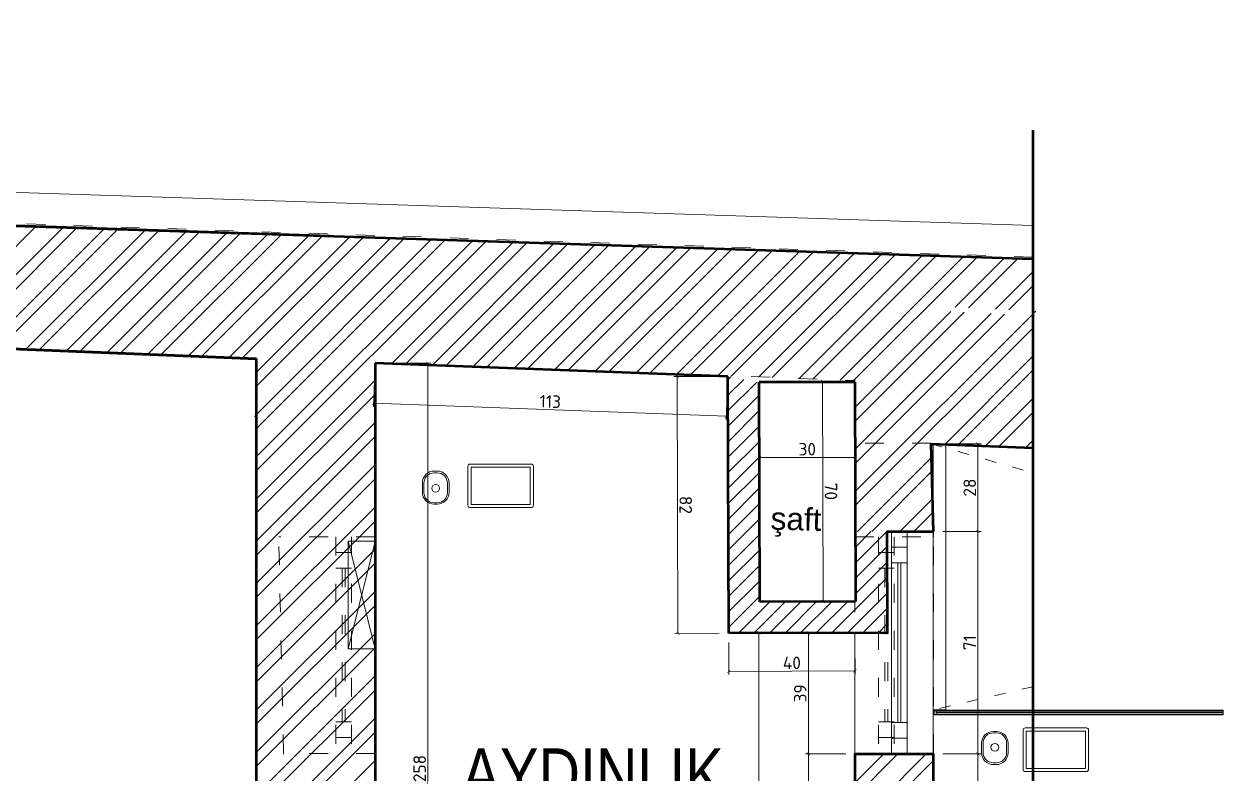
# Model space of a CAD drawing. Header units: inches. Extents: x -10121 to 9010, y 58067 to 62726.
# Drawn here: x 7649.1 to 8031.4, y 61993 to 62231.9 of the extents above; entities that cross this region are included whole.
import ezdxf

# ---------------------------------------------------------------- set-up
doc = ezdxf.new("R2010")
doc.units = ezdxf.units.IN
doc.linetypes.add('ACAD_ISO03W100', pattern=[30, 12, -18])
doc.linetypes.add('DOT', pattern=[6.35, 0, -6.35])
for name, color, linetype, lineweight in [('A-DUVAR 0.50', 40, 'Continuous', 50), ('A-KAPI NOKT', 35, 'DOT', 9), ('A-YAZI 0.09', 41, 'Continuous', 9), ('Auto-Aksesuar', 6, 'Continuous', 5), ('Auto-Cam', 140, 'Continuous', 9), ('Auto-Metal', 71, 'Continuous', 18), ('Auto-Olcu', 33, 'Continuous', 15), ('Auto-Silik_Cizgiler', 47, 'Continuous', 9), ('Auto-SilikCizgiler', 251, 'Continuous', 9), ('Auto-Vitrifiye', 8, 'Continuous', 9), ('BACAHATCH', 8, 'Continuous', 13), ('PEN', 151, 'Continuous', 20)]:
    doc.layers.add(name, color=color, linetype=linetype, lineweight=lineweight)
doc.styles.add('1-20', font='isocpeur.ttf', dxfattribs={"height": 4})
doc.styles.get("Standard").update_dxf_attribs({"font": 'arial.ttf'})
doc.styles.add('STYLE1', font='technic_.ttf')
doc.dimstyles.new('ölçü 1_20', dxfattribs={"dimtxt": 4, "dimasz": 1, "dimexe": 1, "dimexo": 3, "dimtad": 1, "dimdec": 0, "dimtxsty": '1-20', "dimblk": 'ARCHTICK', "dimcen": 1.5, "dimclrd": 256, "dimclre": 256, "dimclrt": 256, "dimadec": 0, "dimazin": 0, "dimtfac": 1, "dimtdec": 0, "dimtmove": 0, "dimatfit": 3, "dimldrblk": 'ARCHTICK', "dimfxl": 1, "dimlwd": -1, "dimlwe": -1, "dimarcsym": 0})

# ---------------------------------------------------------------- blocks, each defined once
blk = doc.blocks.new('_ARCHTICK')
at = {"color": 0, "linetype": 'ByBlock', "const_width": 0.15}
blk.add_lwpolyline([(-0.5, -0.5), (0.5, 0.5)], dxfattribs=at)
blk = doc.blocks.new('*D551')
at = {"layer": 'Auto-Olcu', "ltscale": 5, "transparency": 16777216}
for p, q in [((7911.01, 62117.96), (7902.65, 62117.94)), ((7903.65, 62117.94), (7903.87, 62047.65)), ((7911.23, 62047.68), (7902.87, 62047.65))]:
    blk.add_line(p, q, dxfattribs=at)
at = {"layer": 'DEFPOINTS', "color": 0, "ltscale": 5, "transparency": 16777216}
for p in [(7914.01, 62117.97), (7903.87, 62047.65), (7914.23, 62047.69, 0.43)]:
    blk.add_point(p, dxfattribs=at)
at = {"layer": 'Auto-Olcu', "ltscale": 5, "transparency": 16777216}
for p, rotation in [((7903.65, 62117.94), 90.18576680597677), ((7903.87, 62047.65), 270.1857668059768)]:
    blk.add_blockref('_ARCHTICK', p, dxfattribs=dict(at, rotation=rotation))
at = {"layer": 'Auto-Olcu', "ltscale": 5, "transparency": 16777216, "insert": (7906.38, 62082.8), "char_height": 4, "attachment_point": 5, "rotation": 270.1858, "style": '1-20'}
blk.add_mtext('70', dxfattribs=at)
blk = doc.blocks.new('*D698')
at = {"layer": 'Auto-Olcu', "ltscale": 5, "transparency": 16777216}
for p, q in [((7760.9, 62120.64), (7760.5, 62109.92)), ((7873.4, 62116.47), (7873, 62105.75)), ((7760.54, 62110.92), (7873.04, 62106.75))]:
    blk.add_line(p, q, dxfattribs=at)
at = {"layer": 'DEFPOINTS', "color": 0, "ltscale": 5, "transparency": 16777216}
for p in [(7761.01, 62123.64), (7873.51, 62119.47), (7873.04, 62106.75)]:
    blk.add_point(p, dxfattribs=at)
at = {"layer": 'Auto-Olcu', "ltscale": 5, "transparency": 16777216}
for p, rotation in [((7760.54, 62110.92), 177.8796640786632), ((7873.04, 62106.75), 357.8796640786632)]:
    blk.add_blockref('_ARCHTICK', p, dxfattribs=dict(at, rotation=rotation))
at = {"layer": 'Auto-Olcu', "ltscale": 5, "transparency": 16777216, "insert": (7816.89, 62111.46), "char_height": 4, "attachment_point": 5, "rotation": 357.8797, "style": '1-20'}
blk.add_mtext('113', dxfattribs=at)
blk = doc.blocks.new('*D699')
at = {"layer": 'Auto-Olcu', "ltscale": 5, "transparency": 16777216}
for p, q in [((7911.04, 62037.68), (7898.21, 62037.68)), ((7899.21, 62037.68), (7899.21, 61999.05)), ((7911.08, 61999.05), (7898.21, 61999.05))]:
    blk.add_line(p, q, dxfattribs=at)
at = {"layer": 'DEFPOINTS', "color": 0, "ltscale": 5, "transparency": 16777216}
for p in [(7914.04, 62037.68, 0.43), (7899.21, 61999.05), (7914.08, 61999.05)]:
    blk.add_point(p, dxfattribs=at)
at = {"layer": 'Auto-Olcu', "ltscale": 5, "transparency": 16777216}
for p, rotation in [((7899.21, 62037.68), 90), ((7899.21, 61999.05), 270)]:
    blk.add_blockref('_ARCHTICK', p, dxfattribs=dict(at, rotation=rotation))
at = {"layer": 'Auto-Olcu', "ltscale": 5, "transparency": 16777216, "insert": (7896.59, 62018.37), "char_height": 4, "attachment_point": 5, "rotation": 90, "style": '1-20'}
blk.add_mtext('39', dxfattribs=at)
blk = doc.blocks.new('*D700')
at = {"layer": 'Auto-Olcu', "ltscale": 5, "transparency": 16777216}
for p, q in [((7911.08, 61999.05), (7898.21, 61999.05)), ((7899.21, 61999.05), (7899.21, 61952.64)), ((7911.08, 61952.64), (7898.21, 61952.64))]:
    blk.add_line(p, q, dxfattribs=at)
at = {"layer": 'DEFPOINTS', "color": 0, "ltscale": 5, "transparency": 16777216}
for p in [(7914.08, 61999.05), (7899.21, 61952.64), (7914.08, 61952.64)]:
    blk.add_point(p, dxfattribs=at)
at = {"layer": 'Auto-Olcu', "ltscale": 5, "transparency": 16777216}
for p, rotation in [((7899.21, 61999.05), 90), ((7899.21, 61952.64), 270)]:
    blk.add_blockref('_ARCHTICK', p, dxfattribs=dict(at, rotation=rotation))
at = {"layer": 'Auto-Olcu', "ltscale": 5, "transparency": 16777216, "insert": (7896.59, 61975.84), "char_height": 4, "attachment_point": 5, "rotation": 90, "style": '1-20'}
blk.add_mtext('46', dxfattribs=at)
blk = doc.blocks.new('*D703')
at = {"layer": 'Auto-Olcu', "ltscale": 5, "transparency": 16777216}
for p, q in [((7911.25, 62037.68), (7882.39, 62037.68)), ((7883.39, 61865.64), (7883.39, 62037.68)), ((7911.09, 61865.64), (7882.39, 61865.64))]:
    blk.add_line(p, q, dxfattribs=at)
at = {"layer": 'DEFPOINTS', "color": 0, "ltscale": 5, "transparency": 16777216}
for p in [(7883.39, 62037.68), (7914.25, 62037.68, 0.43), (7914.09, 61865.64)]:
    blk.add_point(p, dxfattribs=at)
at = {"layer": 'Auto-Olcu', "ltscale": 5, "transparency": 16777216}
for p, rotation in [((7883.39, 62037.68), 90), ((7883.39, 61865.64), 270)]:
    blk.add_blockref('_ARCHTICK', p, dxfattribs=dict(at, rotation=rotation))
at = {"layer": 'Auto-Olcu', "ltscale": 5, "transparency": 16777216, "insert": (7880.76, 61951.66), "char_height": 4, "attachment_point": 5, "rotation": 90, "style": '1-20'}
blk.add_mtext('172', dxfattribs=at)
blk = doc.blocks.new('*D704')
at = {"layer": 'Auto-Olcu', "ltscale": 5, "transparency": 16777216}
for p, q in [((7764.01, 62123.64), (7778.86, 62123.64)), ((7777.86, 62123.64), (7777.86, 61865.16)), ((7764, 61865.16), (7778.86, 61865.16))]:
    blk.add_line(p, q, dxfattribs=at)
at = {"layer": 'DEFPOINTS', "color": 0, "ltscale": 5, "transparency": 16777216}
for p in [(7761.01, 62123.64), (7761, 61865.16), (7777.86, 61865.16)]:
    blk.add_point(p, dxfattribs=at)
at = {"layer": 'Auto-Olcu', "ltscale": 5, "transparency": 16777216}
for p, rotation in [((7777.86, 62123.64), 90), ((7777.86, 61865.16), 270)]:
    blk.add_blockref('_ARCHTICK', p, dxfattribs=dict(at, rotation=rotation))
at = {"layer": 'Auto-Olcu', "ltscale": 5, "transparency": 16777216, "insert": (7775.23, 61994.4), "char_height": 4, "attachment_point": 5, "rotation": 90, "style": '1-20'}
blk.add_mtext('258', dxfattribs=at)
blk = doc.blocks.new('*D713')
at = {"layer": 'Auto-Olcu', "ltscale": 5, "transparency": 16777216}
for p, q in [((7942.01, 61999.05), (7954.25, 61999.05)), ((7953.25, 61952.64), (7953.25, 61999.05)), ((7942.01, 61952.64), (7954.25, 61952.64))]:
    blk.add_line(p, q, dxfattribs=at)
at = {"layer": 'DEFPOINTS', "color": 0, "ltscale": 5, "transparency": 16777216}
for p in [(7939.01, 61999.05), (7953.25, 61999.05), (7939.01, 61952.64)]:
    blk.add_point(p, dxfattribs=at)
at = {"layer": 'Auto-Olcu', "ltscale": 5, "transparency": 16777216}
for p, rotation in [((7953.25, 61999.05), 90), ((7953.25, 61952.64), 270)]:
    blk.add_blockref('_ARCHTICK', p, dxfattribs=dict(at, rotation=rotation))
at = {"layer": 'Auto-Olcu', "ltscale": 5, "transparency": 16777216, "insert": (7950.62, 61975.84), "char_height": 4, "attachment_point": 5, "rotation": 90, "style": '1-20'}
blk.add_mtext('46', dxfattribs=at)
blk = doc.blocks.new('*D714')
at = {"layer": 'Auto-Olcu', "ltscale": 5, "transparency": 16777216}
for p, q in [((7942.01, 62070.05), (7954.25, 62070.05)), ((7953.25, 61999.05), (7953.25, 62070.05)), ((7942.01, 61999.05), (7954.25, 61999.05))]:
    blk.add_line(p, q, dxfattribs=at)
at = {"layer": 'DEFPOINTS', "color": 0, "ltscale": 5, "transparency": 16777216}
for p in [(7939.01, 62070.05), (7953.25, 62070.05), (7939.01, 61999.05)]:
    blk.add_point(p, dxfattribs=at)
at = {"layer": 'Auto-Olcu', "ltscale": 5, "transparency": 16777216}
for p, rotation in [((7953.25, 62070.05), 90), ((7953.25, 61999.05), 270)]:
    blk.add_blockref('_ARCHTICK', p, dxfattribs=dict(at, rotation=rotation))
at = {"layer": 'Auto-Olcu', "ltscale": 5, "transparency": 16777216, "insert": (7950.62, 62034.55), "char_height": 4, "attachment_point": 5, "rotation": 90, "style": '1-20'}
blk.add_mtext('71', dxfattribs=at)
blk = doc.blocks.new('*D715')
at = {"layer": 'Auto-Olcu', "ltscale": 5, "transparency": 16777216}
for p, q in [((7941.23, 62097.97), (7954.25, 62097.97)), ((7953.25, 62070.05), (7953.25, 62097.97)), ((7942.01, 62070.05), (7954.25, 62070.05))]:
    blk.add_line(p, q, dxfattribs=at)
at = {"layer": 'DEFPOINTS', "color": 0, "ltscale": 5, "transparency": 16777216}
for p in [(7938.23, 62097.97), (7953.25, 62097.97), (7939.01, 62070.05)]:
    blk.add_point(p, dxfattribs=at)
at = {"layer": 'Auto-Olcu', "ltscale": 5, "transparency": 16777216}
for p, rotation in [((7953.25, 62097.97), 90), ((7953.25, 62070.05), 270)]:
    blk.add_blockref('_ARCHTICK', p, dxfattribs=dict(at, rotation=rotation))
at = {"layer": 'Auto-Olcu', "ltscale": 5, "transparency": 16777216, "insert": (7950.62, 62084.01), "char_height": 4, "attachment_point": 5, "rotation": 90, "style": '1-20'}
blk.add_mtext('28', dxfattribs=at)
blk = doc.blocks.new('*D743')
at = {"layer": 'Auto-Olcu', "ltscale": 5, "transparency": 16777216}
for p, q in [((7873.79, 62034.55), (7873.82, 62024.39)), ((7914.02, 62034.68), (7914.05, 62024.52)), ((7914.05, 62025.52), (7873.82, 62025.39))]:
    blk.add_line(p, q, dxfattribs=at)
at = {"layer": 'DEFPOINTS', "color": 0, "ltscale": 5, "transparency": 16777216}
for p in [(7873.78, 62037.55, 0.42), (7914.01, 62037.68, 0.43), (7873.82, 62025.39)]:
    blk.add_point(p, dxfattribs=at)
at = {"layer": 'Auto-Olcu', "ltscale": 5, "transparency": 16777216}
for p, rotation in [((7873.82, 62025.39), 180.1858329404123), ((7914.05, 62025.52), 0.185832940412336)]:
    blk.add_blockref('_ARCHTICK', p, dxfattribs=dict(at, rotation=rotation))
at = {"layer": 'Auto-Olcu', "ltscale": 5, "transparency": 16777216, "insert": (7893.92, 62028.08), "char_height": 4, "attachment_point": 5, "rotation": 0.1858, "style": '1-20'}
blk.add_mtext('40', dxfattribs=at)
blk = doc.blocks.new('*D744')
at = {"layer": 'Auto-Olcu', "ltscale": 5, "transparency": 16777216}
for p, q in [((7870.51, 62119.46), (7856.32, 62119.42)), ((7857.58, 62037.5), (7857.32, 62119.42)), ((7870.78, 62037.54), (7856.58, 62037.5))]:
    blk.add_line(p, q, dxfattribs=at)
at = {"layer": 'DEFPOINTS', "color": 0, "ltscale": 5, "transparency": 16777216}
for p in [(7857.32, 62119.42), (7873.51, 62119.47, -0.02), (7873.78, 62037.55, 0.42)]:
    blk.add_point(p, dxfattribs=at)
at = {"layer": 'Auto-Olcu', "ltscale": 5, "transparency": 16777216}
for p, rotation in [((7857.32, 62119.42), 90.18576664579074), ((7857.58, 62037.5), 270.1857666457907)]:
    blk.add_blockref('_ARCHTICK', p, dxfattribs=dict(at, rotation=rotation))
at = {"layer": 'Auto-Olcu', "ltscale": 5, "transparency": 16777216, "insert": (7860.08, 62078.47), "char_height": 4, "attachment_point": 5, "rotation": 270.1858, "style": '1-20'}
blk.add_mtext('82', dxfattribs=at)
blk = doc.blocks.new('planduravit')
at = {"layer": 'Auto-Aksesuar'}
for p, q in [((24396.92, 259.83, 37.37), (24405.51, 225.42, 37.37)), ((24396.92, 225.42, 37.37), (24405.51, 259.67, 37.67))]:
    blk.add_line(p, q, dxfattribs=at)
at = {"layer": 'Auto-Aksesuar', "elevation": 37.37}
blk.add_lwpolyline([(24405.51, 225.42), (24405.51, 259.83), (24396.92, 259.83), (24396.92, 225.42)], close=True, dxfattribs=at)

msp = doc.modelspace()

# ---------------------------------------------------------------- hatches: boundary and pattern name
at = {"layer": 'Auto-Silik_Cizgiler'}
h = msp.add_hatch(dxfattribs=at)
h.set_pattern_fill('ANSI31', color=256, scale=28)
h.set_pattern_definition([(45, (38430.9555, 5109.834), (-2.47487373, 2.47487373), [])])
h.paths.add_polyline_path([(7914.14, 62069.85), (7914.21, 62047.68), (7883.29, 62047.68), (7883.06, 62117.58), (7873.51, 62119.47), (7873.78, 62037.55), (7924.25, 62037.72), (7924.14, 62070.05)])
h = msp.add_hatch(dxfattribs=at)
h.set_pattern_fill('ANSI32', color=256)
h.set_pattern_definition([(45, (-13463.558, 83650.127), (-6.735192, 6.735192), []), (45, (-13459.067, 83650.127), (-6.735192, 6.735192), [])])
edge = h.paths.add_edge_path(flags=17)
edge.add_line((7889.59, 61835.64), (7889.42, 61865.64))
edge.add_line((7889.42, 61865.64), (7914.09, 61865.64))
edge.add_line((7914.09, 61865.64), (7914.09, 61911.64))
edge.add_line((7914.09, 61911.64), (7939.01, 61911.64))
edge.add_line((7939.01, 61911.64), (7939.45, 61836.04))
edge = h.paths.add_edge_path()
edge.add_line((7889.59, 61835.64), (7889.42, 61865.64))
edge.add_line((7889.42, 61865.64), (7914.09, 61865.64))
edge.add_line((7914.09, 61865.64), (7914.09, 61911.64))
edge.add_line((7914.09, 61911.64), (7939.01, 61911.64))
edge.add_line((7939.01, 61911.64), (7939.45, 61836.04))
edge.add_line((7914.08, 61952.64), (7914.08, 61999.05))
edge.add_line((7914.08, 61999.05), (7939.01, 61999.05))
edge.add_line((7939.01, 61999.05), (7939.01, 61952.64))
edge.add_line((7939.01, 61952.64), (7914.01, 61952.64))

# ---------------------------------------------------------------- linework, layer by layer
at = {"layer": 'A-DUVAR 0.50'}
for p, q in [((5971.82, 62221.75), (7970.77, 62156.97)), ((7970.77, 62198.05), (7970.77, 60399.84)), ((7873.51, 62119.47), (7761.01, 62123.64)), ((7761.01, 62123.64), (7761.01, 61865.16)), ((7938.23, 62097.97), (7939.01, 62070.05)), ((7938.23, 62097.97), (7970.77, 62096.64)), ((7924.14, 62070.05), (7939.01, 62070.05))]:
    msp.add_line(p, q, dxfattribs=at)
at = {"layer": 'A-DUVAR 0.50', "color": 0}
for p, q in [((7746.57, 62164.24), (7330.58, 62177.72)), ((7723.24, 62125.08), (7503.42, 62134)), ((7574.36, 62131.12), (7723.24, 62125.08)), ((7723.24, 61848.08), (7723.24, 62125.08))]:
    msp.add_line(p, q, dxfattribs=at)
at = {"layer": 'A-DUVAR 0.50', "extrusion": (-0.00020913, 0.006111, 0.999981)}
for p, q in [((7873.78, 62037.55, 0.48), (7873.51, 62119.47, -0.02)), ((7913.99, 62117.68, 0), (7883.52, 62117.58, -0.01)), ((7883.75, 62047.59, 0.42), (7883.52, 62117.58, -0.01)), ((7913.99, 62117.68, 0), (7914.21, 62047.68, 0.43)), ((7924.14, 62070.05, 0.29), (7924.25, 62037.72, 0.49)), ((7914.21, 62047.68, 0.43), (7883.75, 62047.59, 0.42)), ((7924.25, 62037.72, 0.43), (7873.78, 62037.55, 0.42))]:
    msp.add_line(p, q, dxfattribs=at)
at = {"layer": 'A-DUVAR 0.50'}
msp.add_lwpolyline([(7914.08, 61952.64), (7914.08, 61999.05), (7939.01, 61999.05), (7939.01, 61952.64), (7914.01, 61952.64)], dxfattribs=at)
at = {"layer": 'A-KAPI NOKT', "linetype": 'ACAD_ISO03W100', "ltscale": 0.3}
for points in [[(7938.23, 62097.97), (7970.77, 62088.71)], [(7970.77, 62020.49), (7939.01, 62013.08)]]:
    msp.add_lwpolyline(points, dxfattribs=at)
at = {"layer": 'Auto-Aksesuar', "elevation": 140.1}
for points in [[(7790.62, 62090.8), (7790.62, 62078.3, 0.414214), (7791.32, 62077.6), (7810.82, 62077.6, 0.414214), (7811.52, 62078.3), (7811.52, 62090.8, 0.414214), (7810.82, 62091.5), (7791.32, 62091.5, 0.414214)], [(7779.87, 62078.71), (7780.83, 62078.71, 0.414214), (7784.6, 62082.48), (7784.6, 62085.5, 0.414214), (7780.83, 62089.27), (7779.87, 62089.27, 0.414214), (7776.1, 62085.5), (7776.1, 62082.48, 0.414214)], [(7779.87, 62079.14), (7780.83, 62079.14, 0.414214), (7784.1, 62082.41), (7784.1, 62085.43, 0.414214), (7780.83, 62088.7), (7779.87, 62088.7, 0.414214), (7776.6, 62085.43), (7776.6, 62082.41, 0.414214)]]:
    msp.add_lwpolyline(points, format="xyb", close=True, dxfattribs=at)
msp.add_lwpolyline([(7791.62, 62090.5), (7791.62, 62078.6), (7810.52, 62078.6), (7810.52, 62090.5)], close=True, dxfattribs=at)
at = {"layer": 'Auto-Aksesuar'}
for points in [[(7988.51, 61994.13), (7988.51, 62006.63, 0.414214), (7987.81, 62007.33), (7968.31, 62007.33, 0.414214), (7967.61, 62006.63), (7967.61, 61994.13, 0.414214), (7968.31, 61993.43), (7987.81, 61993.43, 0.414214)], [(7959.11, 62006.22), (7958.15, 62006.22, 0.414214), (7954.38, 62002.45), (7954.38, 61999.43, 0.414214), (7958.15, 61995.66), (7959.11, 61995.66, 0.414214), (7962.88, 61999.43), (7962.88, 62002.45, 0.414214)], [(7959.11, 62005.79), (7958.15, 62005.79, 0.414214), (7954.88, 62002.52), (7954.88, 61999.5, 0.414214), (7958.15, 61996.23), (7959.11, 61996.23, 0.414214), (7962.38, 61999.5), (7962.38, 62002.52, 0.414214)]]:
    msp.add_lwpolyline(points, format="xyb", close=True, dxfattribs=at)
msp.add_lwpolyline([(7987.51, 61994.43), (7987.51, 62006.33), (7968.61, 62006.33), (7968.61, 61994.43)], close=True, dxfattribs=at)
for centre in [(7780.35, 62083.79, 140.1), (7958.63, 62001.14)]:
    msp.add_circle(centre, 1.24, dxfattribs=at)
at = {"layer": 'Auto-Cam'}
msp.add_line((7939.89, 62012.72, 0.87), (7939.89, 62011.72, 0.87), dxfattribs=at)
for points, elevation in [([(7939.89, 62012.72), (8031.37, 62012.72)], 0.15), ([(7939.89, 62011.72), (7939.89, 62012.72)], 0.87), ([(7939.89, 62012.22), (8031.37, 62012.22)], 0.15), ([(7939.89, 62011.72), (8031.37, 62011.72)], 0.15), ([(8031.37, 62011.72), (8031.37, 62012.72)], 15.19)]:
    msp.add_lwpolyline(points, dxfattribs=dict(at, elevation=elevation))
at = {"layer": 'Auto-Metal'}
for p, q in [((7939.03, 62012.97, 0.43), (7941.03, 62012.97, 0.87)), ((7939.03, 62011.47, 0.43), (7939.03, 62012.97, 0.43)), ((7941.03, 62011.47, 0.87), (7939.03, 62011.47, 0.43)), ((7941.03, 62012.77, 0.87), (7939.23, 62012.77, 0.43)), ((7939.23, 62012.77, 0.43), (7939.23, 62011.67, 0.43)), ((7939.23, 62011.67, 0.43), (7941.03, 62011.67, 0.87)), ((7941.03, 62012.97, 0.87), (7941.03, 62012.77, 0.87)), ((7941.03, 62011.67, 0.87), (7941.03, 62011.47, 0.87))]:
    msp.add_line(p, q, dxfattribs=at)
msp.add_lwpolyline([(7943.01, 62013.08), (7939.01, 62013.08), (7939.01, 62097.94), (7943.01, 62097.94)], close=True, dxfattribs=at)
at = {"layer": 'Auto-Silik_Cizgiler'}
for p, q in [((7615.1, 62129.47), (7652.91, 62167.27)), ((7623.73, 62129.12), (7661.61, 62166.99)), ((7628.05, 62128.94), (7665.96, 62166.85)), ((7636.68, 62128.59), (7674.66, 62166.57)), ((7640.99, 62128.42), (7679.01, 62166.43)), ((7649.62, 62128.06), (7687.7, 62166.15)), ((7653.94, 62127.89), (7692.05, 62166.01)), ((7662.57, 62127.54), (7700.75, 62165.72)), ((7666.88, 62127.36), (7705.1, 62165.58)), ((7675.51, 62127.01), (7713.8, 62165.3)), ((7679.83, 62126.84), (7718.15, 62165.16)), ((7688.46, 62126.49), (7726.85, 62164.88)), ((7692.77, 62126.31), (7731.2, 62164.74)), ((7701.4, 62125.96), (7739.89, 62164.46)), ((7705.72, 62125.79), (7744.24, 62164.31)), ((7714.35, 62125.44), (7752.94, 62164.03)), ((7718.66, 62125.26), (7757.29, 62163.89)), ((7722.57, 62106.72), (7779.04, 62163.19)), ((7723.24, 62120.86), (7765.99, 62163.61)), ((7723.24, 62116.37), (7770.34, 62163.47)), ((7723.24, 62102.9), (7783.39, 62163.05)), ((7723.24, 62093.92), (7792.08, 62162.76)), ((7723.24, 62089.43), (7796.43, 62162.62)), ((7766.24, 62123.45), (7805.13, 62162.34)), ((7770.57, 62123.29), (7809.48, 62162.2)), ((7779.24, 62122.98), (7818.18, 62161.92)), ((7783.57, 62122.82), (7822.53, 62161.78)), ((7792.24, 62122.51), (7831.23, 62161.5)), ((7796.58, 62122.36), (7835.58, 62161.35)), ((7805.25, 62122.04), (7844.27, 62161.07)), ((7809.58, 62121.89), (7848.62, 62160.93)), ((7818.25, 62121.58), (7857.32, 62160.65)), ((7822.58, 62121.42), (7861.67, 62160.51)), ((7831.25, 62121.11), (7870.37, 62160.23)), ((7835.58, 62120.95), (7874.72, 62160.09)), ((7844.25, 62120.64), (7883.42, 62159.8)), ((7848.59, 62120.48), (7887.77, 62159.66)), ((7857.25, 62120.17), (7896.46, 62159.38)), ((7861.59, 62120.02), (7900.81, 62159.24)), ((7870.26, 62119.7), (7909.51, 62158.96)), ((7874.59, 62119.55), (7913.86, 62158.82)), ((7883.26, 62119.23), (7922.56, 62158.54)), ((7887.59, 62119.08), (7926.91, 62158.39)), ((7896.26, 62118.77), (7935.61, 62158.11)), ((7900.59, 62118.61), (7939.96, 62157.97)), ((7909.26, 62118.3), (7948.65, 62157.69)), ((7913.6, 62118.14), (7953, 62157.55)), ((7945.98, 62141.54), (7961.7, 62157.27)), ((7950.26, 62141.34), (7966.05, 62157.13)), ((7958.83, 62140.92), (7970.77, 62152.87)), ((7963.11, 62140.71), (7970.77, 62148.38)), ((7914.01, 62109.57), (7944.59, 62140.15)), ((7970.77, 62139.39), (7971.67, 62140.3)), ((7914.01, 62105.08), (7948.87, 62139.94)), ((7914.01, 62096.1), (7957.43, 62139.53)), ((7914.01, 62091.61), (7961.72, 62139.32)), ((7914.01, 62082.63), (7970.28, 62138.91)), ((7914.01, 62078.14), (7970.77, 62134.9)), ((7942.63, 62097.79), (7970.77, 62125.92)), ((7946.95, 62097.61), (7970.77, 62121.43)), ((7723.24, 62080.45), (7761.01, 62118.22)), ((7723.24, 62075.96), (7761.01, 62113.73)), ((7955.58, 62097.26), (7970.77, 62112.45)), ((7959.89, 62097.09), (7970.77, 62107.96)), ((7723.24, 62066.98), (7761.01, 62104.75)), ((7723.24, 62062.49), (7761.01, 62100.26)), ((7968.52, 62096.74), (7970.77, 62098.98)), ((7723.24, 62053.51), (7761.01, 62091.28)), ((7914.89, 62070.05), (7938.36, 62093.51)), ((7723.24, 62049.02), (7761.01, 62086.79)), ((7919.38, 62070.05), (7938.48, 62089.14)), ((7928.36, 62070.05), (7938.72, 62080.4)), ((7723.24, 62040.04), (7761.01, 62077.81)), ((7932.85, 62070.05), (7938.84, 62076.03)), ((7723.24, 62035.55), (7761.01, 62073.32)), ((7723.24, 62026.57), (7761.01, 62064.34)), ((7723.24, 62022.08), (7761.01, 62059.85)), ((7723.24, 62013.1), (7761.01, 62050.86)), ((7723.24, 62008.61), (7761.01, 62046.37)), ((7723.24, 61999.63), (7761.01, 62037.39)), ((7723.24, 61995.14), (7761.01, 62032.9)), ((7723.24, 61986.16), (7761.01, 62023.92)), ((7723.24, 61981.67), (7761.01, 62019.43)), ((7723.24, 61972.69), (7761.01, 62010.45)), ((7723.24, 61968.2), (7761.01, 62005.96)), ((7723.24, 61959.22), (7761.01, 61996.98))]:
    msp.add_line(p, q, dxfattribs=at)
at = {"layer": 'Auto-SilikCizgiler', "color": 1, "linetype": 'ACAD_ISO03W100', "ltscale": 0.5, "true_color": 0xe60000}
for p, q in [((7970.77, 62157.52), (5972, 62223.3)), ((7761.03, 62123.83), (7914.03, 62118.17)), ((7938.25, 62098.16), (7914.03, 62098.16)), ((7761.03, 62068.29), (7730.32, 62068.29)), ((7731.81, 61999.24), (7730.32, 62068.29)), ((7748.53, 62068.29), (7748.53, 61999.24)), ((7753.53, 62068.29), (7753.53, 61999.24)), ((7761.03, 61999.24), (7761.03, 62068.29)), ((7914.03, 61999.24), (7914.03, 62068.29)), ((7914.03, 62068.29), (7939.03, 62068.29)), ((7921.53, 62068.29), (7921.53, 61999.24)), ((7926.53, 62068.29), (7926.53, 61999.24)), ((7939.03, 61999.24), (7939.03, 62068.29)), ((7753.53, 62063.29), (7748.53, 62063.29)), ((7921.53, 62063.29), (7926.53, 62063.29)), ((7753.53, 62058.29), (7748.53, 62058.29)), ((7750.53, 62058.29), (7750.53, 62009.24)), ((7751.53, 62058.29), (7751.53, 62009.24)), ((7921.53, 62058.29), (7926.53, 62058.29)), ((7923.53, 62058.29), (7923.53, 62009.24)), ((7924.53, 62058.29), (7924.53, 62009.24)), ((7753.53, 62009.24), (7748.53, 62009.24)), ((7921.53, 62009.24), (7926.53, 62009.24)), ((7753.53, 62004.24), (7748.53, 62004.24)), ((7921.53, 62004.24), (7926.53, 62004.24)), ((7761.03, 61999.24), (7731.81, 61999.24)), ((7735.03, 61849.05), (7731.81, 61999.24)), ((7914.03, 61999.24), (7939.03, 61999.24))]:
    msp.add_line(p, q, dxfattribs=at)
for points in [[(7761.03, 62068.29), (7761.03, 62123.83)], [(7914.03, 62118.35), (7914.03, 62118.29)], [(7914.03, 62068.29), (7914.03, 62118.35)], [(7939.03, 62068.29), (7938.25, 62098.16), (7970.77, 62096.84)], [(7761.03, 61865.36), (7761.03, 61999.24)], [(7914.03, 61999.24), (7914.03, 61952.83)], [(7939.03, 61952.83), (7939.03, 61999.24)]]:
    msp.add_lwpolyline(points, dxfattribs=at)
at = {"layer": 'Auto-SilikCizgiler'}
msp.add_lwpolyline([(7941.03, 62012.97), (8031.37, 62012.97), (8031.37, 62011.47), (7941.03, 62011.47)], dxfattribs=at)
at = {"layer": 'BACAHATCH'}
msp.add_line((7970.77, 62167.6), (5987.36, 62231.88), dxfattribs=at)
at = {"layer": 'PEN'}
for p, q in [((7925.66, 62070.05, -0.6), (7925.66, 61999.05, -0.6)), ((7930.66, 62070.05, -0.6), (7930.66, 61999.05, -0.6)), ((7939.01, 62070.05), (7939.01, 61999.05)), ((7925.66, 62065.05, -0.6), (7930.66, 62065.05, -0.6)), ((7925.66, 62060.05, -0.6), (7930.66, 62060.05, -0.6)), ((7927.66, 62060.05, -0.6), (7927.66, 62009.05, -0.6)), ((7928.66, 62060.05, -0.6), (7928.66, 62009.05, -0.6)), ((7914.01, 61998.07), (7914.01, 62037.68)), ((7925.66, 62009.05, -0.6), (7930.66, 62009.05, -0.6)), ((7925.66, 62004.05, -0.6), (7930.66, 62004.05, -0.6)), ((7914.01, 61999.05), (7939.01, 61999.05))]:
    msp.add_line(p, q, dxfattribs=at)

# ---------------------------------------------------------------- block references
at = {"layer": 'Auto-Vitrifiye', "color": 1}
msp.add_blockref('planduravit', (-16644.48, 61807.12, -37.37), dxfattribs=at)

# ---------------------------------------------------------------- texts
at = {"layer": 'A-YAZI 0.09', "insert": (7887.25, 62077.79), "char_height": 7.2, "width": 87.7562, "attachment_point": 1, "rotation": 358.5748}
msp.add_mtext('şaft', dxfattribs=at)
at = {"layer": 'Auto-SilikCizgiler', "color": 1, "linetype": 'ACAD_ISO03W100', "ltscale": 0.5, "true_color": 0xe60000, "style": 'STYLE1'}
msp.add_text('AYDINLIK', height=16, dxfattribs=at).set_placement((7788.68, 61984.83))

# ---------------------------------------------------------------- dimensions: what is measured, and where the dimension line sits
at = {"layer": 'Auto-Olcu', "ltscale": 5}
for p1, p2, distance, picture, middle in [((7761.01, 62123.64), (7873.51, 62119.47), -12.73, '*D698', (7816.89, 62111.46)), ((7873.78, 62037.55, 0.42), (7873.51, 62119.47, -0.02), 16.19, '*D744', (7860.08, 62078.47)), ((7914.01, 62117.97), (7914.23, 62047.68, 0.43), -10.36, '*D551', (7906.38, 62082.8)), ((7914.01, 62037.68, 0.43), (7873.78, 62037.55, 0.42), 12.17, '*D743', (7893.92, 62028.08))]:
    dim = msp.add_aligned_dim(p1=p1, p2=p2, distance=distance, dimstyle='ölçü 1_20', dxfattribs=at)
    dim.commit()
    dim.dimension.update_dxf_attribs({"geometry": picture, "text_midpoint": middle})
for base, p1, p2, picture, middle in [((7777.86, 61865.16), (7761.01, 62123.64), (7761, 61865.16), '*D704', (7775.23, 61994.4)), ((7953.25, 62070.05), (7939.01, 61999.05), (7939.01, 62070.05), '*D714', (7950.62, 62034.55)), ((7883.39, 62037.68), (7914.09, 61865.64), (7914.25, 62037.68, 0.43), '*D703', (7880.76, 61951.66)), ((7899.21, 61999.05), (7914.04, 62037.68, 0.43), (7914.08, 61999.05), '*D699', (7896.59, 62018.37)), ((7899.21, 61952.64), (7914.08, 61999.05), (7914.08, 61952.64), '*D700', (7896.59, 61975.84)), ((7953.25, 61999.05), (7939.01, 61952.64), (7939.01, 61999.05), '*D713', (7950.62, 61975.84))]:
    dim = msp.add_linear_dim(base=base, p1=p1, p2=p2, angle=90, dimstyle='ölçü 1_20', dxfattribs=at)
    dim.commit()
    dim.dimension.update_dxf_attribs({"geometry": picture, "text_midpoint": middle})
msp.add_aligned_dim(p1=(7883.52, 62117.58, -0.01), p2=(7913.99, 62117.68, 0), distance=-24.01, dimstyle='ölçü 1_20', dxfattribs=at).render()
dim = msp.add_linear_dim(base=(7953.25, 62097.97), p1=(7939.01, 62070.05), p2=(7938.23, 62097.97), angle=90, dimstyle='ölçü 1_20', dxfattribs=at)
dim.commit()
dim.dimension.update_dxf_attribs({"geometry": '*D715', "text_midpoint": (7953.25, 62084.01), "dimtype": 160})

doc.saveas('drawing.dxf')
